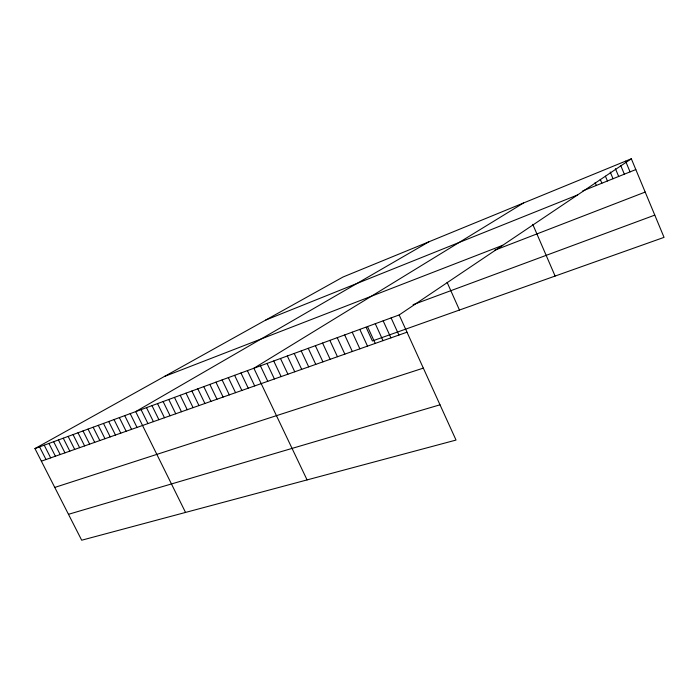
<?xml version="1.0" encoding="UTF-8"?>
<svg xmlns="http://www.w3.org/2000/svg" width="699" height="699" viewBox="0 0 699 699"><rect width="100%" height="100%" fill="white"/><g stroke="black" fill="none" stroke-linecap="round" stroke-linejoin="round"><path stroke-width="1.05" d="M399.164 314.952L456.028 440.064L81.687 540.213L34.95 448.575L399.164 314.952L631.337 158.787L664.05 237.363L372.392 340.963L366.154 327.377M523.525 202.998L253.868 368.251L307.071 479.916M428.985 241.767L135.685 411.615L185.532 512.428M34.95 448.575L343.017 277.014L631.337 158.787M582.713 190.932L635.819 169.56M265.734 320.055L577.575 194.951M164.37 376.499L502.712 245.305M494.569 250.294L645.194 192.068M413.092 304.668L654.788 215.117M41.372 461.165L407.001 332.2M54.767 487.43L423.332 368.128M68.476 514.307L440.003 404.8M44.22 445.176L50.686 457.88M39.563 446.879L46.012 459.531M58.436 439.951L64.963 452.838M53.657 441.707L60.166 454.533M48.921 443.446L55.404 456.211M73.046 434.595L79.634 447.666M68.135 436.394L74.697 449.405M63.268 438.186L69.813 451.135M83.006 430.942L89.638 444.136M78 432.777L84.614 445.91M98.297 425.333L104.99 438.719M93.15 427.22L99.826 440.545M88.057 429.09L94.706 442.353M114.016 419.566L120.778 433.153M108.729 421.506L115.466 435.031M103.487 423.428L110.206 436.884M124.745 415.625L131.552 429.352M119.354 417.609L126.143 431.266M141.067 409.64L147.943 423.577M130.189 413.633L137.021 427.43M151.98 405.638L158.909 419.706M146.502 407.648L153.396 421.646M163.112 401.549L170.084 415.765M157.52 403.603L164.466 417.749M180.211 395.276L187.245 409.71M174.453 397.39L181.469 411.746M168.756 399.478L175.746 413.764M191.884 390.994L198.97 405.577M186.021 393.144L193.081 407.657M203.793 386.626L210.923 401.357M197.808 388.819L204.912 403.48M222.099 379.906L229.298 394.874M215.939 382.17L223.112 397.058M209.831 384.406L216.987 399.216M234.611 375.319L241.863 390.444M228.328 377.626L235.554 392.672M247.385 370.636L254.681 385.927M240.963 372.986L248.241 388.198M260.421 365.848L267.769 381.305M273.728 360.964L281.129 376.595M267.035 363.419L274.41 378.963M287.315 355.983L294.768 371.789M280.482 358.491L287.909 374.201M301.19 350.889L308.696 366.87M294.218 353.449L301.688 369.343M315.371 345.69L322.921 361.855M308.242 348.303L315.773 364.38M329.858 340.378L337.46 356.726M322.571 343.043L330.155 359.303M337.224 337.669L344.852 354.122M352.191 332.182L359.871 348.818M344.668 334.943L352.322 351.483M367.499 326.564L375.232 343.401M359.802 329.386L367.508 346.127M383.148 320.824L390.933 337.862M375.276 323.707L383.035 340.649M391.108 317.905L398.919 335.048M447.107 282.352L459.461 310.033M532.76 224.353L555.111 276.061M600.258 179.39L601.874 183.225M595.146 182.579L596.352 185.445M610.201 171.98L613.032 178.734M605.413 176.183L607.44 180.989M625.588 161.146L630.061 171.884M620.695 165.427L624.347 174.182M615.426 168.712L618.676 176.463"/></g></svg>
